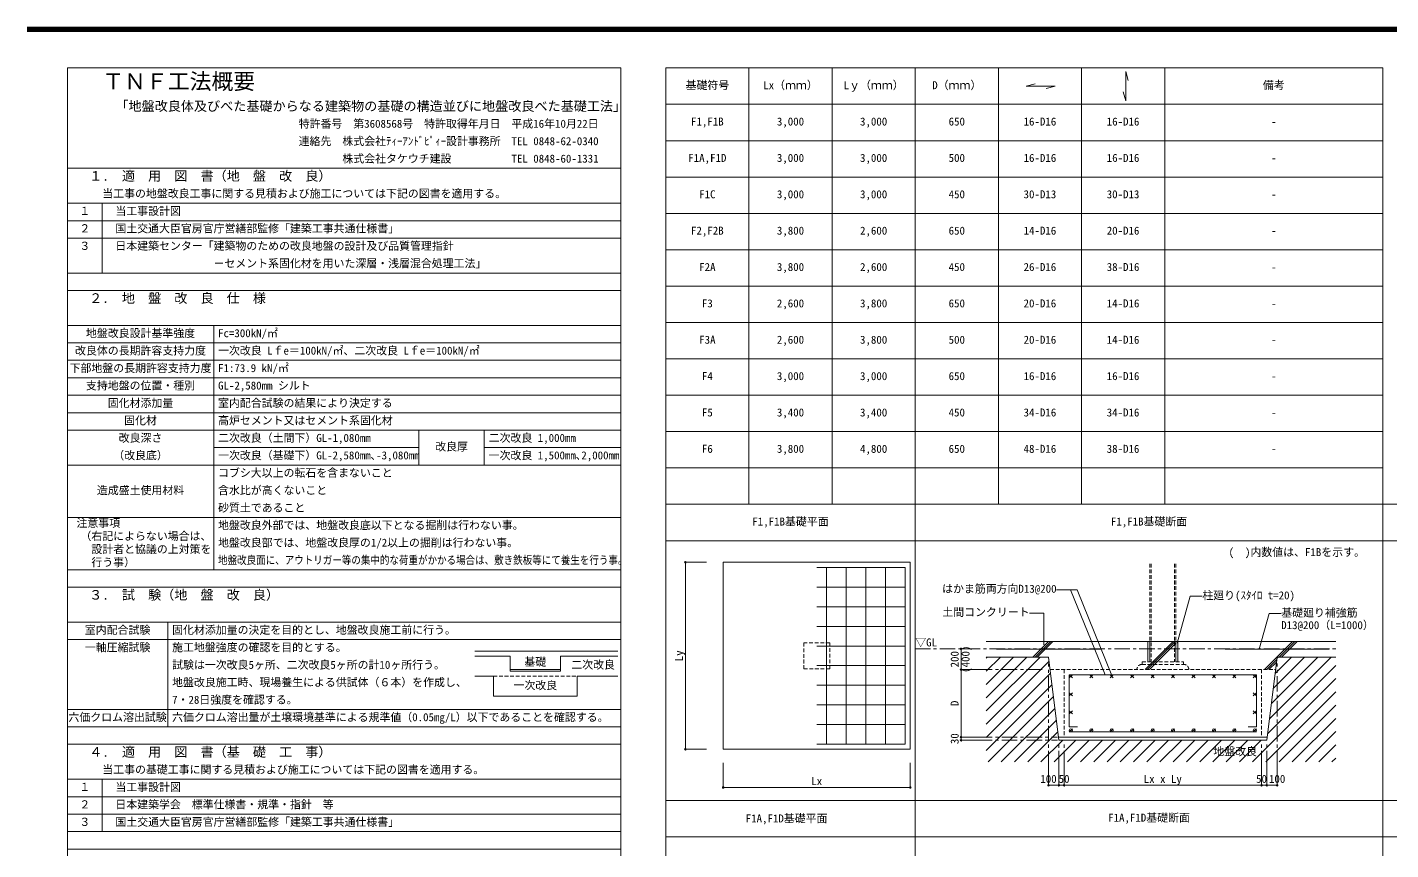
# Model space of a CAD drawing. Units: millimetres on the paper, enlarged 300 times, with parts at 1:30. Extents: x -272537 to 274500, y -185098 to 187500.
# Drawn here: x -272537 to -141343, y -98061 to -18900 of the extents above; entities that cross this region are included whole.
import ezdxf
from ezdxf.enums import TextEntityAlignment as Align

# ---------------------------------------------------------------- set-up
doc = ezdxf.new("R2010")
doc.units = ezdxf.units.MM
doc.header["$LTSCALE"] = 300
doc.header["$PDMODE"] = 32
doc.header["$PDSIZE"] = 150
doc.linetypes.add('CHAIN1', pattern=[8, 5, -1, 1, -1])
doc.linetypes.add('DASHED1', pattern=[1.8, 1.2, -0.6])
for name, color, linetype, lineweight in [('1-0_基準線', 3, 'Continuous', 13), ('1-1_躯体', 3, 'Continuous', 13), ('1-2_間仕切り', 7, 'Continuous', 9), ('1-3_建具', 7, 'Continuous', 9), ('1-6_文字', 2, 'Continuous', 9), ('1-7_寸法', 4, 'Continuous', 5), ('1-8_補助線', 4, 'Continuous', 5), ('1-9_ハッチ', 4, 'Continuous', 5), ('1-C_ガス設備', 4, 'DASHED1', 5), ('1-F_', 4, 'CHAIN1', 5), ('2-0_基準線', 7, 'Continuous', 5), ('F-0_枠', 7, 'Continuous', 9)]:
    doc.layers.add(name, color=color, linetype=linetype, lineweight=lineweight)
doc.styles.add('ＭＳ ゴシック', font='')
doc.styles.get('ＭＳ ゴシック').set_extended_font_data('MS Gothic')

msp = doc.modelspace()

# ---------------------------------------------------------------- linework, layer by layer
at = {"layer": '1-0_基準線'}
for p, q in [((-211095.1, -22815.2), (-142095.1, -22815.2)), ((-211095.1, -22815.2), (-211095.1, -155315.2)), ((-203095.1, -22815.2), (-203095.1, -64815.2)), ((-195095.1, -22815.2), (-195095.1, -64815.2)), ((-187095.1, -22815.2), (-187095.1, -155315.2)), ((-179095.1, -22815.2), (-179095.1, -64815.2)), ((-171095.1, -22815.2), (-171095.1, -64815.2)), ((-171095.1, -22815.2), (-171095.1, -64815.2)), ((-166844.9, -23158.5), (-166611.9, -24027.8)), ((-166844.9, -25971.9), (-166844.9, -23158.5)), ((-163095.1, -22815.2), (-163095.1, -64815.2)), ((-142095.1, -22815.2), (-142095.1, -155315.2)), ((-176429.6, -24565.2), (-175560.3, -24332.3)), ((-176429.6, -24565.2), (-173616.2, -24565.2)), ((-173616.2, -24565.2), (-174485.6, -24798.1)), ((-166844.9, -25971.9), (-167077.8, -25102.6)), ((-211095.1, -26315.2), (-142095.1, -26315.2)), ((-211095.1, -29815.2), (-142095.1, -29815.2)), ((-211095.1, -33315.2), (-142095.1, -33315.2)), ((-211095.1, -36815.2), (-142095.1, -36815.2)), ((-211095.1, -40315.2), (-142095.1, -40315.2)), ((-211095.1, -43815.2), (-142095.1, -43815.2)), ((-211095.1, -47315.2), (-142095.1, -47315.2)), ((-211095.1, -50815.2), (-142095.1, -50815.2)), ((-211095.1, -54315.2), (-142095.1, -54315.2)), ((-211095.1, -57815.2), (-142095.1, -57815.2)), ((-211095.1, -61315.2), (-142095.1, -61315.2)), ((-211095.1, -64815.2), (-73095.1, -64815.2)), ((-211095.1, -68315.2), (-142095.1, -68315.2)), ((-142095.1, -68315.2), (-73095.1, -68315.2)), ((-211095.1, -93315.2), (-73095.1, -93315.2)), ((-211095.1, -96815.2), (-73095.1, -96815.2))]:
    msp.add_line(p, q, dxfattribs=at)
at = {"layer": '1-1_躯体'}
for p, q in [((-205574.5, -70396.5), (-205574.5, -88396.5)), ((-180271.5, -78021.7), (-146615.4, -78021.7)), ((-164721.5, -79971.7), (-164721.5, -78021.7)), ((-164721.5, -78021.7), (-164521.5, -78021.7)), ((-164521.5, -78021.7), (-164521.5, -79971.7)), ((-162021.5, -79971.7), (-162021.5, -78021.7)), ((-162021.5, -78021.7), (-161821.5, -78021.7)), ((-161821.5, -78021.7), (-161821.5, -79971.7)), ((-180271.5, -79521.7), (-174271.5, -79521.7)), ((-174271.5, -79521.7), (-173271.5, -87521.7)), ((-164521.5, -79971.7), (-164721.5, -79971.7)), ((-161821.5, -79971.7), (-162021.5, -79971.7)), ((-152271.5, -79521.7), (-153271.5, -87521.7)), ((-152271.5, -79521.7), (-146615.4, -79521.7)), ((-173309, -87221.7), (-153234, -87221.7)), ((-153271.5, -87521.7), (-173271.5, -87521.7)), ((-205574.5, -88396.5), (-187574.5, -88396.5))]:
    msp.add_line(p, q, dxfattribs=at)
at = {"layer": '1-1_躯体', "linetype": 'DASHED1'}
for p, q in [((-174121.5, -80721.7), (-152421.5, -80721.7)), ((-172771.5, -80721.7), (-172771.5, -87221.7)), ((-153771.5, -80721.7), (-153771.5, -87221.7))]:
    msp.add_line(p, q, dxfattribs=at)
at = {"layer": '1-1_躯体'}
msp.add_lwpolyline([(-205574.5, -70396.5), (-187574.5, -70396.5), (-187574.5, -88396.5)], dxfattribs=at)
at = {"layer": '1-2_間仕切り'}
for p, q in [((-171971.5, -81221.7), (-172271.5, -81521.7)), ((-172271.5, -81221.7), (-171971.5, -81521.7)), ((-172271.5, -81221.7), (-154271.5, -81221.7)), ((-170004.8, -81221.7), (-170304.8, -81521.7)), ((-170304.8, -81221.7), (-170004.8, -81521.7)), ((-168038.1, -81221.7), (-168338.1, -81521.7)), ((-168338.1, -81221.7), (-168038.1, -81521.7)), ((-166071.5, -81221.7), (-166371.5, -81521.7)), ((-166371.5, -81221.7), (-166071.5, -81521.7)), ((-164104.8, -81221.7), (-164404.8, -81521.7)), ((-164404.8, -81221.7), (-164104.8, -81521.7)), ((-162138.1, -81221.7), (-162438.1, -81521.7)), ((-162438.1, -81221.7), (-162138.1, -81521.7)), ((-160171.5, -81221.7), (-160471.5, -81521.7)), ((-160471.5, -81221.7), (-160171.5, -81521.7)), ((-158204.8, -81221.7), (-158504.8, -81521.7)), ((-158504.8, -81221.7), (-158204.8, -81521.7)), ((-156238.1, -81221.7), (-156538.1, -81521.7)), ((-156538.1, -81221.7), (-156238.1, -81521.7)), ((-154271.5, -81221.7), (-154571.5, -81521.7)), ((-154571.5, -81221.7), (-154271.5, -81521.7)), ((-171971.5, -82955.1), (-172271.5, -83255.1)), ((-172271.5, -82955.1), (-171971.5, -83255.1)), ((-154271.5, -82955.1), (-154571.5, -83255.1)), ((-154571.5, -82955.1), (-154271.5, -83255.1)), ((-171971.5, -84688.4), (-172271.5, -84988.4)), ((-172271.5, -84688.4), (-171971.5, -84988.4)), ((-154271.5, -84688.4), (-154571.5, -84988.4)), ((-154571.5, -84688.4), (-154271.5, -84988.4)), ((-170004.8, -86421.7), (-170304.8, -86721.7)), ((-168038.1, -86421.7), (-168338.1, -86721.7)), ((-166071.5, -86421.7), (-166371.5, -86721.7)), ((-164104.8, -86421.7), (-164404.8, -86721.7)), ((-162138.1, -86421.7), (-162438.1, -86721.7)), ((-160171.5, -86421.7), (-160471.5, -86721.7)), ((-158204.8, -86421.7), (-158504.8, -86721.7)), ((-156238.1, -86421.7), (-156538.1, -86721.7)), ((-154271.5, -86421.7), (-154571.5, -86721.7))]:
    msp.add_line(p, q, dxfattribs=at)
for points in [[(-171471.5, -86221.7), (-172271.5, -86221.7), (-172271.5, -81221.7)], [(-155071.5, -86221.7), (-154271.5, -86221.7), (-154271.5, -81221.7)], [(-171971.5, -86421.7), (-172271.5, -86721.7), (-154271.5, -86721.7)]]:
    msp.add_lwpolyline(points, dxfattribs=at)
for centre in [(-172121.5, -86571.7), (-170154.8, -86571.7), (-168188.1, -86571.7), (-166221.5, -86571.7), (-164254.8, -86571.7), (-162288.1, -86571.7), (-160321.5, -86571.7), (-158354.8, -86571.7), (-156388.1, -86571.7), (-154421.5, -86571.7)]:
    msp.add_circle(centre, 150, dxfattribs=at)
at = {"layer": '1-3_建具'}
for p, q in [((-196574.5, -70896.5), (-188074.5, -70896.5)), ((-195630.1, -70896.5), (-195630.1, -87896.5)), ((-193741.2, -70896.5), (-193741.2, -87896.5)), ((-191852.3, -70896.5), (-191852.3, -87896.5)), ((-189963.4, -70896.5), (-189963.4, -87896.5)), ((-188074.5, -70896.5), (-188074.5, -87896.5)), ((-196574.5, -72785.4), (-188074.5, -72785.4)), ((-196574.5, -74674.3), (-188074.5, -74674.3)), ((-196574.5, -76563.2), (-188074.5, -76563.2)), ((-196574.5, -78452.1), (-188074.5, -78452.1)), ((-179271.5, -78771.7), (-169271.5, -78771.7)), ((-157271.5, -78771.7), (-147271.5, -78771.7)), ((-196574.5, -80341), (-188074.5, -80341)), ((-196574.5, -82229.9), (-188074.5, -82229.9)), ((-196574.5, -84118.7), (-188074.5, -84118.7)), ((-196574.5, -86007.6), (-188074.5, -86007.6)), ((-196574.5, -87896.5), (-188074.5, -87896.5))]:
    msp.add_line(p, q, dxfattribs=at)
at = {"layer": '1-6_文字', "color": 7}
for p, q in [((-173487.8, -73032.8), (-171520, -73032.8)), ((-168834.2, -81221.7), (-172154.2, -73032.8)), ((-168177.6, -81276.8), (-171520, -73032.8)), ((-161885.2, -78163.3), (-160628.9, -73666.9)), ((-159472.5, -73666.9), (-160628.9, -73666.9)), ((-176093.6, -75279.3), (-174722.9, -75279.3)), ((-174722.9, -78337.9), (-174722.9, -75279.3)), ((-153998.1, -78771.7), (-153038, -75335.7)), ((-151881.7, -75335.7), (-153038, -75335.7))]:
    msp.add_line(p, q, dxfattribs=at)
at = {"layer": '1-7_寸法'}
for p, q in [((-209215.2, -70396.5), (-207174.5, -70396.5)), ((-209215.2, -88396.5), (-209215.2, -70396.5)), ((-182690.6, -78721.7), (-181179.1, -78721.7)), ((-182690.6, -78721.7), (-182690.6, -80721.7)), ((-182690.6, -80721.7), (-181179.1, -80721.7)), ((-209215.2, -88396.5), (-207174.5, -88396.5)), ((-205574.5, -92068), (-205574.5, -89711.4)), ((-187574.5, -92068), (-187574.5, -89711.4)), ((-174271.5, -91857.8), (-174271.5, -90039.9)), ((-173271.5, -91857.8), (-173271.5, -90039.9)), ((-172771.5, -91857.8), (-172771.5, -90039.9)), ((-172771.5, -91857.8), (-172771.5, -90039.9)), ((-153771.5, -91857.8), (-153771.5, -90039.9)), ((-153271.5, -91857.8), (-153271.5, -90039.9)), ((-152271.5, -91857.8), (-152271.5, -90039.9)), ((-205574.5, -92068), (-187574.5, -92068))]:
    msp.add_line(p, q, dxfattribs=at)
for points in [[(-182690.6, -80721.7), (-182690.6, -87221.7), (-181179.1, -87221.7)], [(-182690.6, -87221.7), (-182690.6, -87521.7), (-181179.1, -87521.7)], [(-174271.5, -91857.8), (-173271.5, -91857.8), (-172771.5, -91857.8), (-153771.5, -91857.8)], [(-153771.5, -91857.8), (-153271.5, -91857.8), (-152271.5, -91857.8)]]:
    msp.add_lwpolyline(points, dxfattribs=at)
at = {"layer": '1-7_寸法', "color": 7}
for p in [(-209215.2, -70396.5), (-182690.6, -78721.7), (-182690.6, -80721.7), (-182690.6, -87221.7), (-182690.6, -87521.7), (-209215.2, -88396.5), (-174271.5, -91857.8), (-173271.5, -91857.8), (-172771.5, -91857.8), (-153771.5, -91857.8), (-153271.5, -91857.8), (-152271.5, -91857.8), (-205574.5, -92068), (-187574.5, -92068)]:
    msp.add_point(p, dxfattribs=at)
at = {"layer": '1-8_補助線'}
for p, q in [((-180271.5, -79613.6), (-180179.6, -79521.7)), ((-180271.5, -84704.8), (-175088.4, -79521.7)), ((-180271.5, -83432), (-176361.2, -79521.7)), ((-180271.5, -82159.2), (-177634, -79521.7)), ((-180271.5, -80886.4), (-178906.8, -79521.7)), ((-180271.5, -85977.6), (-174220.8, -79926.9)), ((-153012.1, -85446.8), (-147087, -79521.7)), ((-152830.3, -83992.2), (-148359.8, -79521.7)), ((-152648.5, -82537.6), (-149632.6, -79521.7)), ((-152466.6, -81083), (-150905.4, -79521.7)), ((-152284.8, -79628.4), (-152178.2, -79521.7)), ((-180271.5, -87250.3), (-174079.4, -81058.3)), ((-153193.9, -86901.5), (-146615.4, -80323)), ((-180271.5, -88523.1), (-173938, -82189.6)), ((-154635, -89615.3), (-146615.4, -81595.7)), ((-173796.6, -83321), (-180090.9, -89615.3)), ((-153362.2, -89615.3), (-146615.4, -82868.5)), ((-173655.1, -84452.4), (-178818.1, -89615.3)), ((-152089.5, -89615.3), (-146615.4, -84141.3)), ((-173513.7, -85583.8), (-177545.3, -89615.3)), ((-150816.7, -89615.3), (-146615.4, -85414.1)), ((-176272.5, -89615.3), (-173372.3, -86715.1)), ((-174999.7, -89615.3), (-172906.1, -87521.7)), ((-173726.9, -89615.3), (-171633.3, -87521.7)), ((-172454.1, -89615.3), (-170360.5, -87521.7)), ((-169087.7, -87521.7), (-171181.3, -89615.3)), ((-167814.9, -87521.7), (-169908.5, -89615.3)), ((-166542.1, -87521.7), (-168635.8, -89615.3)), ((-167363, -89615.3), (-165269.3, -87521.7)), ((-166090.2, -89615.3), (-163996.6, -87521.7)), ((-164817.4, -89615.3), (-162723.8, -87521.7)), ((-163544.6, -89615.3), (-161451, -87521.7)), ((-162271.8, -89615.3), (-160178.2, -87521.7)), ((-160999, -89615.3), (-158905.4, -87521.7)), ((-159726.2, -89615.3), (-157632.6, -87521.7)), ((-158453.4, -89615.3), (-156359.8, -87521.7)), ((-157180.6, -89615.3), (-155087, -87521.7)), ((-155907.8, -89615.3), (-153814.2, -87521.7)), ((-149543.9, -89615.3), (-146615.4, -86686.9)), ((-148271.1, -89615.3), (-146615.4, -87959.7)), ((-146998.3, -89615.3), (-146615.4, -89232.5))]:
    msp.add_line(p, q, dxfattribs=at)
at = {"layer": '1-9_ハッチ'}
for p, q in [((-175774.7, -79521.7), (-174274.7, -78021.7)), ((-175562.5, -79521.7), (-174062.5, -78021.7)), ((-175350.4, -79521.7), (-173850.4, -78021.7)), ((-164983.6, -80721.7), (-162283.6, -78021.7)), ((-164771.5, -80721.7), (-162071.5, -78021.7)), ((-164559.4, -80721.7), (-162021.5, -78183.9)), ((-153483, -80721.7), (-150783, -78021.7)), ((-152070.9, -79521.7), (-150570.9, -78021.7)), ((-151858.7, -79521.7), (-150358.7, -78021.7)), ((-153270.9, -80721.7), (-152300.1, -79751)), ((-153058.7, -80721.7), (-152330.4, -79993.4))]:
    msp.add_line(p, q, dxfattribs=at)
at = {"layer": '1-C_ガス設備'}
for p, q in [((-164521.5, -70541.9), (-164521.5, -79971.7)), ((-164401.5, -70541.9), (-164401.5, -79971.7)), ((-162141.5, -70541.9), (-162141.5, -79971.7)), ((-162021.5, -70541.9), (-162021.5, -79971.7)), ((-165271.5, -79971.7), (-161271.5, -79971.7)), ((-165271.5, -80221.7), (-165271.5, -79971.7)), ((-161271.5, -80221.7), (-161271.5, -79971.7)), ((-165271.5, -80221.7), (-161271.5, -80221.7))]:
    msp.add_line(p, q, dxfattribs=at)
msp.add_lwpolyline([(-197824.5, -80646.5), (-195324.5, -80646.5), (-195324.5, -78146.5), (-197824.5, -78146.5)], close=True, dxfattribs=at)
for centre, start, end in [((-165271.5, -80721.7), 90, 180), ((-161271.5, -80721.7), 0, 90)]:
    msp.add_arc(centre, 500, start, end, dxfattribs=at)
at = {"layer": '1-F_'}
for p, q in [((-187137.9, -78721.7), (-146615.4, -78721.7)), ((-181179.1, -80721.7), (-174642.1, -80721.7)), ((-174271.5, -90039.9), (-174271.5, -80151.4)), ((-152271.5, -90039.9), (-152271.5, -80151.4)), ((-181179.1, -87221.7), (-173413.6, -87221.7)), ((-181179.1, -87521.7), (-173413.6, -87521.7)), ((-173271.5, -90039.9), (-173271.5, -87827)), ((-172771.5, -90039.9), (-172771.5, -87827)), ((-153771.5, -90039.9), (-153771.5, -87827)), ((-153271.5, -90039.9), (-153271.5, -87827))]:
    msp.add_line(p, q, dxfattribs=at)
at = {"layer": '2-0_基準線', "color": 2, "lineweight": 18}
for p, q in [((-268677.8, -22815.2), (-215419.1, -22815.2)), ((-268677.8, -22815.2), (-268677.8, -108075.2)), ((-215419.1, -108075.2), (-215419.1, -22815.2)), ((-268677.8, -32475.2), (-215419.1, -32475.2)), ((-268677.8, -42555.2), (-215419.1, -42555.2)), ((-268677.8, -44235.2), (-215419.1, -44235.2)), ((-215419.1, -47595.2), (-268677.8, -47595.2)), ((-215419.1, -61035.2), (-268677.8, -61035.2)), ((-215419.1, -66075.2), (-268677.8, -66075.2)), ((-215419.1, -71115.2), (-268677.8, -71115.2)), ((-215419.1, -72795.2), (-268677.8, -72795.2)), ((-215419.1, -76155.2), (-268677.8, -76155.2)), ((-215419.1, -86235.2), (-268677.8, -86235.2)), ((-215419.1, -87915.2), (-268677.8, -87915.2)), ((-268677.8, -96315.2), (-215419.1, -96315.2)), ((-268677.8, -97995.2), (-215419.1, -97995.2))]:
    msp.add_line(p, q, dxfattribs=at)
at = {"layer": '2-0_基準線', "color": 4}
for p, q in [((-268677.8, -35835.2), (-215419.1, -35835.2)), ((-265317.8, -35835.2), (-265317.8, -42555.2)), ((-268677.8, -37515.2), (-215419.1, -37515.2)), ((-268677.8, -39195.2), (-215419.1, -39195.2)), ((-254599.3, -47595.2), (-254599.3, -71115.2)), ((-215419.1, -49275.2), (-268677.8, -49275.2)), ((-215419.1, -50955.2), (-268677.8, -50955.2)), ((-215419.1, -52635.2), (-268677.8, -52635.2)), ((-215419.1, -54315.2), (-268677.8, -54315.2)), ((-215419.1, -55995.2), (-268677.8, -55995.2)), ((-215419.1, -57675.2), (-268677.8, -57675.2)), ((-234859.3, -57675.2), (-234859.3, -61035.2)), ((-228559.3, -57675.2), (-228559.3, -61035.2)), ((-254599.3, -59355.2), (-234859.3, -59355.2)), ((-228559.3, -59355.2), (-215419.1, -59355.2)), ((-259017.8, -76155.2), (-259017.8, -86235.2)), ((-215419.1, -77835.2), (-268677.8, -77835.2)), ((-215419.1, -84555.2), (-268677.8, -84555.2)), ((-215419.1, -91275.2), (-268677.8, -91275.2)), ((-265317.8, -91275.2), (-265317.8, -96315.2)), ((-268677.8, -92955.2), (-215419.1, -92955.2)), ((-268677.8, -94635.2), (-215419.1, -94635.2))]:
    msp.add_line(p, q, dxfattribs=at)
at = {"layer": '2-0_基準線', "color": 3, "lineweight": 13}
for p, q in [((-229466.3, -78937.1), (-215714.7, -78937.1)), ((-229466.3, -79420.9), (-226073.2, -79420.9)), ((-226073.2, -80872.5), (-226073.2, -79420.9)), ((-221234.8, -79420.9), (-215714.7, -79420.9)), ((-221234.8, -80872.5), (-221234.8, -79420.9)), ((-226073.2, -80711.2), (-221234.8, -80711.2)), ((-226073.2, -80872.5), (-221234.8, -80872.5)), ((-229466.3, -81356.3), (-227686, -81356.3)), ((-227686, -81356.3), (-227686, -83291.7)), ((-219622, -81356.3), (-215714.7, -81356.3)), ((-219622, -81356.3), (-219622, -83291.7)), ((-219622, -83291.7), (-227686, -83291.7))]:
    msp.add_line(p, q, dxfattribs=at)
at = {"layer": '2-0_基準線', "color": 3, "linetype": 'DASHED1', "lineweight": 13}
msp.add_line((-227686, -81356.3), (-219622, -81356.3), dxfattribs=at)
at = {"layer": 'F-0_枠', "color": 3, "lineweight": 13}
for p, q in [((-34200, -18900), (-272536.7, -18900)), ((-34200, -18984.5), (-272536.7, -18984.5)), ((-34200, -19069), (-272536.7, -19069)), ((-34200, -19153.5), (-272536.7, -19153.5)), ((-34200, -19238), (-272536.7, -19238)), ((-34200, -19322.5), (-272536.7, -19322.5))]:
    msp.add_line(p, q, dxfattribs=at)

# ---------------------------------------------------------------- texts
at = {"layer": '1-6_文字', "style": 'ＭＳ ゴシック'}
for s, p in [('基礎符号', (-209195.1, -25090.2)), ('Lx（ｍｍ）', (-201720.1, -25090.2)), ('Lｙ（ｍｍ）', (-193982.6, -25090.2)), ('D（ｍｍ）', (-185457.6, -25090.2)), ('備考', (-153645.1, -25090.2)), ('F1,F1B', (-208670.1, -28590.2)), ('3,000', (-200407.6, -28590.2)), ('3,000', (-192407.6, -28590.2)), ('650', (-183882.6, -28590.2)), ('16-D16', (-176670.1, -28590.2)), ('16-D16', (-168670.1, -28590.2)), ('-', (-152857.6, -28590.2)), ('F1A,F1D', (-208932.6, -32090.2)), ('3,000', (-200407.6, -32090.2)), ('3,000', (-192407.6, -32090.2)), ('500', (-183882.6, -32090.2)), ('16-D16', (-176670.1, -32090.2)), ('16-D16', (-168670.1, -32090.2)), ('-', (-152857.6, -32090.2)), ('F1C', (-207882.6, -35590.2)), ('3,000', (-200407.6, -35590.2)), ('3,000', (-192407.6, -35590.2)), ('450', (-183882.6, -35590.2)), ('30-D13', (-176670.1, -35590.2)), ('30-D13', (-168670.1, -35590.2)), ('-', (-152857.6, -35590.2)), ('F2,F2B', (-208670.1, -39090.2)), ('3,800', (-200407.6, -39090.2)), ('2,600', (-192407.6, -39090.2)), ('650', (-183882.6, -39090.2)), ('14-D16', (-176670.1, -39090.2)), ('20-D16', (-168670.1, -39090.2)), ('-', (-152857.6, -39090.2)), ('F2A', (-207882.6, -42590.2)), ('3,800', (-200407.6, -42590.2)), ('2,600', (-192407.6, -42590.2)), ('450', (-183882.6, -42590.2)), ('26-D16', (-176670.1, -42590.2)), ('38-D16', (-168670.1, -42590.2)), ('-', (-152857.6, -42590.2)), ('F3', (-207620.1, -46090.2)), ('2,600', (-200407.6, -46090.2)), ('3,800', (-192407.6, -46090.2)), ('650', (-183882.6, -46090.2)), ('20-D16', (-176670.1, -46090.2)), ('14-D16', (-168670.1, -46090.2)), ('-', (-152857.6, -46090.2)), ('F3A', (-207882.6, -49590.2)), ('2,600', (-200407.6, -49590.2)), ('3,800', (-192407.6, -49590.2)), ('500', (-183882.6, -49590.2)), ('20-D16', (-176670.1, -49590.2)), ('14-D16', (-168670.1, -49590.2)), ('-', (-152857.6, -49590.2)), ('F4', (-207620.1, -53090.2)), ('3,000', (-200407.6, -53090.2)), ('3,000', (-192407.6, -53090.2)), ('650', (-183882.6, -53090.2)), ('16-D16', (-176670.1, -53090.2)), ('16-D16', (-168670.1, -53090.2)), ('-', (-152857.6, -53090.2)), ('F5', (-207620.1, -56590.2)), ('3,400', (-200407.6, -56590.2)), ('3,400', (-192407.6, -56590.2)), ('450', (-183882.6, -56590.2)), ('34-D16', (-176670.1, -56590.2)), ('34-D16', (-168670.1, -56590.2)), ('-', (-152857.6, -56590.2)), ('F6', (-207620.1, -60090.2)), ('3,800', (-200407.6, -60090.2)), ('4,800', (-192407.6, -60090.2)), ('650', (-183882.6, -60090.2)), ('48-D16', (-176670.1, -60090.2)), ('38-D16', (-168670.1, -60090.2)), ('-', (-152857.6, -60090.2)), ('F1,F1B基礎平面', (-202770.1, -67090.2)), ('F1,F1B基礎断面', (-168270.1, -67090.2)), ('(\u3000)内数値は、F1Bを示す。', (-156940.9, -70033.2)), ('はかま筋両方向D13@200', (-184512.8, -73557.8)), ('柱廻り(ｽﾀｲﾛ t=20)', (-159472.5, -74191.9)), ('土間コンクリート', (-184493.6, -75804.3)), ('基礎廻り補強筋', (-151881.7, -75860.7)), ('D13@200（L=1000）', (-151881.7, -77060.7)), ('▽GL', (-187095.1, -78721.7)), ('地盤改良', (-158414.1, -89217)), ('F1A,F1D基礎平面', (-203407.6, -95665.2)), ('F1A,F1D基礎断面', (-168532.6, -95590.2))]:
    msp.add_text(s, height=769.8, dxfattribs=at).set_placement(p, align=Align.BOTTOM_LEFT)
at = {"layer": '1-7_寸法', "color": 2, "style": 'ＭＳ ゴシック'}
for s, p in [('(400)', (-181640.6, -81034.2)), ('Ly', (-209215.2, -79921.5)), ('200', (-182690.6, -80509.2)), ('D', (-182690.6, -84234.2)), ('30', (-182690.6, -87896.7))]:
    msp.add_text(s, height=769.8, rotation=90, dxfattribs=at).set_placement(p, align=Align.BOTTOM_LEFT)
for s, p in [('Lx', (-197099.5, -92068)), ('100', (-175059, -91857.8)), ('50', (-173296.5, -91857.8)), ('Lx x Ly', (-165109, -91857.8)), ('50', (-154296.5, -91857.8)), ('100', (-153059, -91857.8))]:
    msp.add_text(s, height=769.8, dxfattribs=at).set_placement(p, align=Align.BOTTOM_LEFT)
at = {"layer": '2-0_基準線', "style": 'ＭＳ ゴシック'}
for s, height, p in [('ＴＮＦ工法概要', 1540, (-265317.8, -25335.2)), ('「地盤改良体及びべた基礎からなる建築物の基礎の構造並びに地盤改良べた基礎工法」', 923.8, (-264057.8, -27225.2)), ('特許番号\u3000第3608568号\u3000特許取得年月日\u3000平成16年10月22日', 769.8, (-246417.8, -28800.2)), ('連絡先\u3000株式会社ﾃｨｰｱﾝﾄﾞﾋﾟｨｰ設計事務所\u3000TEL 0848-62-0340', 769.8, (-246417.8, -30480.2)), ('\u3000\u3000\u3000\u3000株式会社タケウチ建設\u3000\u3000\u3000\u3000\u3000 TEL 0848-60-1331', 769.8, (-246417.8, -32160.2)), ('１.\u3000適\u3000用\u3000図\u3000書（地\u3000盤\u3000改\u3000良）', 923.8, (-266577.8, -33945.2)), ('当工事の地盤改良工事に関する見積および施工については下記の図書を適用する。', 769.8, (-265317.8, -35520.2)), ('１', 769.8, (-267522.8, -37200.2)), ('当工事設計図', 769.8, (-264057.8, -37200.2)), ('２', 769.8, (-267522.8, -38880.2)), ('国土交通大臣官房官庁営繕部監修「建築工事共通仕様書」', 769.8, (-264057.8, -38880.2)), ('３', 769.8, (-267522.8, -40560.2)), ('日本建築センター「建築物のための改良地盤の設計及び品質管理指針', 769.8, (-264057.8, -40560.2)), ('\u3000\u3000\u3000\u3000      \u3000\u3000－セメント系固化材を用いた深層・浅層混合処理工法」', 769.8, (-264057.8, -42240.2)), ('２.\u3000地\u3000盤\u3000改\u3000良\u3000仕\u3000様', 923.8, (-266577.8, -45705.2)), ('地盤改良設計基準強度', 769.8, (-266888.6, -48960.2)), ('Fc=300kN/㎡', 769.8, (-254179.3, -48960.2)), ('改良体の長期許容支持力度', 769.8, (-267938.6, -50640.2)), ('一次改良 Lｆe＝100kN/㎡、二次改良 Lｆe＝100kN/㎡', 769.8, (-254179.3, -50640.2)), ('下部地盤の長期許容支持力度', 769.8, (-268463.6, -52320.2)), ('F1:73.9 kN/㎡', 769.8, (-254179.3, -52320.2)), ('支持地盤の位置・種別', 769.8, (-266888.6, -54000.2)), ('GL-2,580mm シルト', 769.8, (-254179.3, -54000.2)), ('固化材添加量', 769.8, (-264788.6, -55680.2)), ('室内配合試験の結果により決定する', 769.8, (-254179.3, -55680.2)), ('固化材', 769.8, (-263213.6, -57360.2)), ('高炉セメント又はセメント系固化材', 769.8, (-254179.3, -57360.2)), ('改良深さ', 769.8, (-263738.6, -59040.2)), ('二次改良（土間下）GL-1,080mm', 769.8, (-254179.3, -59040.2)), ('改良厚', 769.8, (-233284.3, -59880.2)), ('二次改良 1,000mm', 769.8, (-228139.3, -59040.2)), ('（改良底）', 769.8, (-264263.6, -60720.2)), ('一次改良（基礎下）GL-2,580mm､-3,080mm', 769.8, (-254179.3, -60720.2)), ('一次改良 1,500mm､2,000mm', 769.8, (-228139.3, -60720.2)), ('コブシ大以上の転石を含まないこと', 769.8, (-254179.3, -62400.2)), ('造成盛土使用材料', 769.8, (-265838.6, -64080.2)), ('含水比が高くないこと', 769.8, (-254179.3, -64080.2)), ('砂質土であること', 769.8, (-254179.3, -65760.2)), ('注意事項', 769.8, (-267805.2, -67230.2)), ('地盤改良外部では、地盤改良底以下となる掘削は行わない事。', 769.8, (-254179.3, -67440.2)), ('（右記によらない場合は、', 769.8, (-267417.8, -68490.2)), ('地盤改良部では、地盤改良厚の1/2以上の掘削は行わない事。', 769.8, (-254179.3, -69120.2)), ('\u3000設計者と協議の上対策を', 769.8, (-267417.8, -69750.2)), ('\u3000行う事）', 769.8, (-267417.8, -71010.2)), ('３.\u3000試\u3000験（地\u3000盤\u3000改\u3000良）', 923.8, (-266577.8, -74265.2)), ('室内配合試験', 769.8, (-266997.8, -77520.2)), ('固化材添加量の決定を目的とし、地盤改良施工前に行う。', 769.8, (-258597.8, -77520.2)), ('一軸圧縮試験', 769.8, (-266997.8, -79200.2)), ('施工地盤強度の確認を目的とする。', 769.8, (-258597.8, -79200.2)), ('試験は一次改良5ヶ所、二次改良5ヶ所の計10ヶ所行う。', 769.8, (-258597.8, -80880.2)), ('基礎', 769.8, (-224704, -80591.1)), ('二次改良', 769.8, (-220193.1, -80873.1)), ('地盤改良施工時、現場養生による供試体（６本）を作成し、', 769.8, (-258597.8, -82560.2)), ('一次改良', 769.8, (-225754, -82849)), ('7・28日強度を確認する。', 769.8, (-258597.8, -84240.2)), ('六価クロム溶出試験', 769.8, (-268572.8, -85920.2)), ('六価クロム溶出量が土壌環境基準による規準値（0.05mg/L）以下であることを確認する。', 769.8, (-258597.8, -85920.2)), ('４.\u3000適\u3000用\u3000図\u3000書（基\u3000礎\u3000工\u3000事）', 923.8, (-266577.8, -89385.2)), ('当工事の基礎工事に関する見積および施工については下記の図書を適用する。', 769.8, (-265317.8, -90960.2)), ('１', 769.8, (-267522.8, -92640.2)), ('当工事設計図', 769.8, (-264057.8, -92640.2)), ('２', 769.8, (-267522.8, -94320.2)), ('日本建築学会\u3000標準仕様書・規準・指針\u3000等', 769.8, (-264057.8, -94320.2)), ('３', 769.8, (-267522.8, -96000.2)), ('国土交通大臣官房官庁営繕部監修「建築工事共通仕様書」', 769.8, (-264057.8, -96000.2))]:
    msp.add_text(s, height=height, dxfattribs=at).set_placement(p, align=Align.BOTTOM_LEFT)
at = {"layer": '2-0_基準線', "style": 'ＭＳ ゴシック', "width": 0.85}
msp.add_text('地盤改良面に、アウトリガー等の集中的な荷重がかかる場合は、敷き鉄板等にて養生を行う事。', height=769.8, dxfattribs=at).set_placement((-254179.3, -70800.2), align=Align.BOTTOM_LEFT)

doc.saveas('drawing.dxf')
